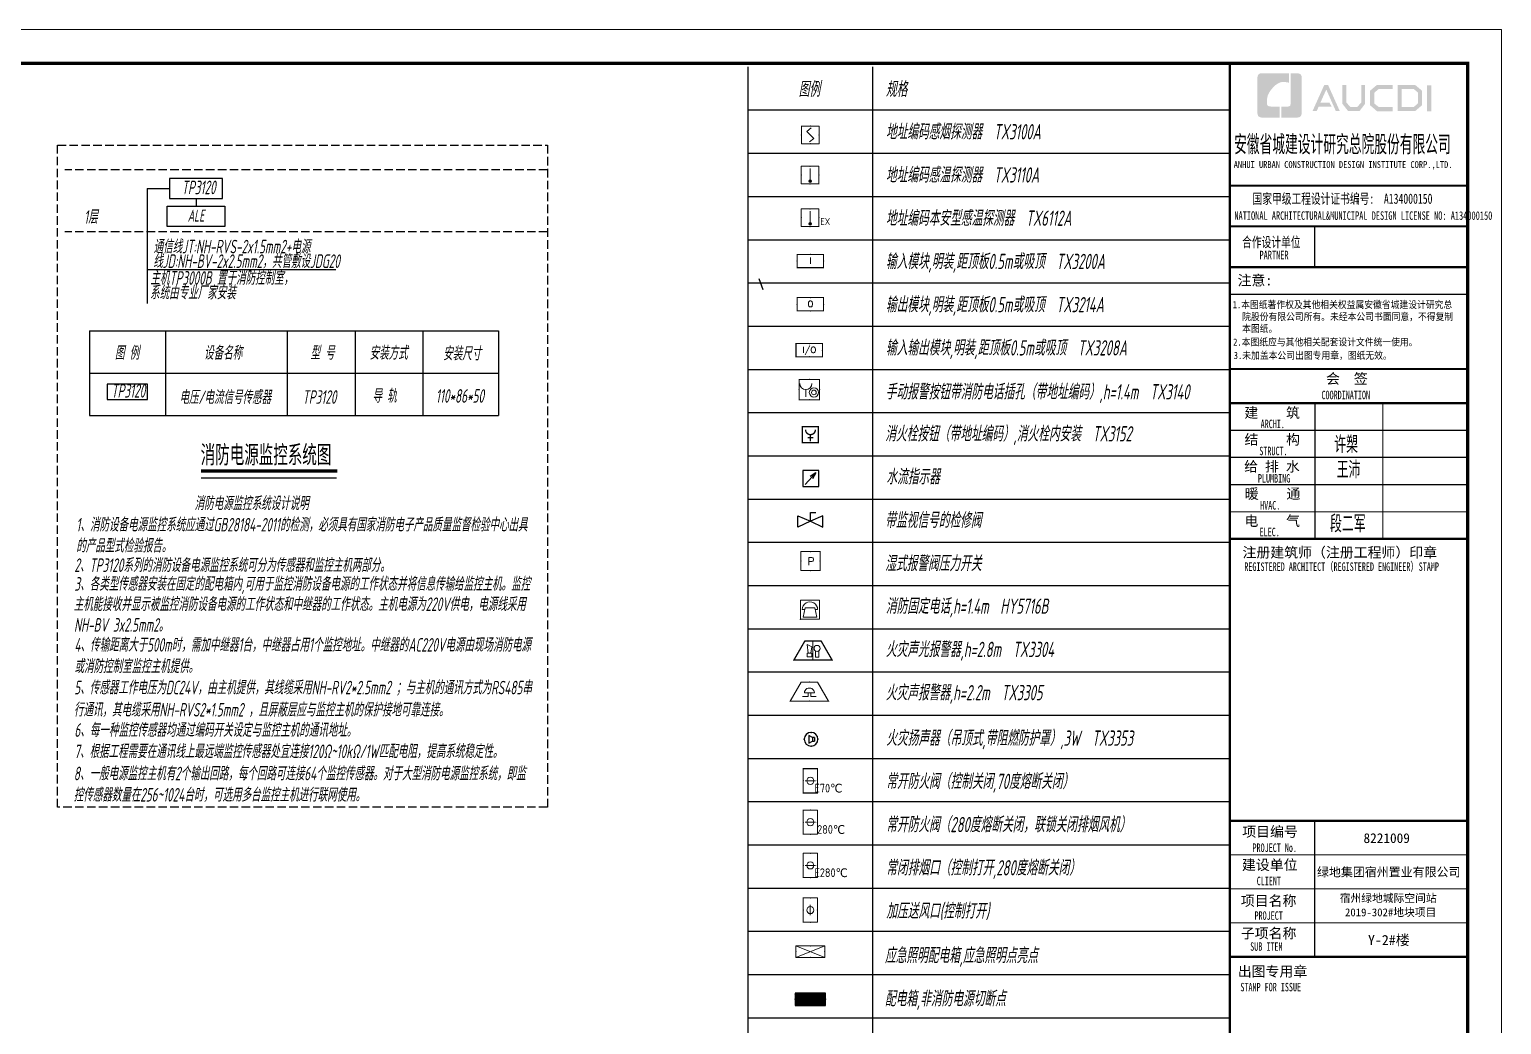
# Model space of a CAD drawing. Extents: x 3774419 to 4775970, y -926964 to 2266.
# Drawn here: x 4097493 to 4140817, y -659261 to -629964 of the extents above; entities that cross this region are included whole.
import ezdxf
from ezdxf.enums import TextEntityAlignment as Align

# ---------------------------------------------------------------- set-up
doc = ezdxf.new("R2010")
doc.units = 0
doc.header["$LTSCALE"] = 1000
doc.header["$MEASUREMENT"] = 0
doc.linetypes.add('DASH', pattern=[0.35, 0.25, -0.1])
doc.layers.get('0').update_dxf_attribs({"linetype": 'CONTINUOUS'})
for name, color, linetype in [('!!WIRE-照明', 1, 'CONTINUOUS'), ('!!电气', 1, 'CONTINUOUS'), ('1-弱电', 3, 'CONTINUOUS'), ('1-电力设备', 100, 'CONTINUOUS'), ('ANNO-NOTE', 7, 'CONTINUOUS'), ('DIM-照明', 7, 'CONTINUOUS'), ('EQUIP-广播', 3, 'CONTINUOUS'), ('EQUIP-箱柜', 3, 'CONTINUOUS'), ('PUB_TITLE', 4, 'CONTINUOUS'), ('WIRE-SECU-1', 30, 'CONTINUOUS'), ('图签文字', 4, 'CONTINUOUS')]:
    doc.layers.add(name, color=color, linetype=linetype)
for name, color, linetype, lineweight in [('EQUIP-消防', 3, 'CONTINUOUS', 20), ('图框', 147, 'CONTINUOUS', 20), ('图签', 147, 'CONTINUOUS', 18)]:
    doc.layers.add(name, color=color, linetype=linetype, lineweight=lineweight)
doc.styles.add('_TCH_LABEL', font='COMPLEX', dxfattribs={"bigfont": 'GBCBIG'})
doc.styles.add('_TEL_DIM', font='SIMPLEX', dxfattribs={"width": 0.8, "height": 3.5, "bigfont": 'HZTXT'})
doc.styles.add('HT', font='simhei.ttf')
doc.styles.add('HZTXT', font='gbeitc.shx', dxfattribs={"width": 0.8, "height": 400, "bigfont": 'hztxt.shx'})
doc.styles.add('SM1', font='realsz.shx', dxfattribs={"width": 0.75, "bigfont": 'realhz.shx'})
doc.styles.get("Standard").update_dxf_attribs({"font": 'gbenor.shx', "bigfont": 'gbcbig.shx'})
doc.styles.add('住宅图例$0$STANDARD', font='zjdz-s.shx', dxfattribs={"width": 0.8, "bigfont": 'zjdz.shx'})
doc.styles.add('宋体', font='', dxfattribs={"height": 4})
doc.styles.add('建筑图签-1', font='simhei.ttf', dxfattribs={"width": 0.7})
doc.styles.add('建筑图签-2', font='TXT.shx', dxfattribs={"width": 0.5, "bigfont": 'HZTXT.shx'})
doc.styles.get('宋体').set_extended_font_data('SimSun')

# ---------------------------------------------------------------- blocks, each defined once
blk = doc.blocks.new('1水流指示器')
at = {"layer": '1-弱电', "ltscale": 7}
for p, q in [((-171, -185), (171, 185)), ((171, 185), (-12, 66)), ((171, 185), (66, -6))]:
    blk.add_line(p, q, dxfattribs=at)
at = {"layer": '1-弱电'}
blk.add_lwpolyline([(-242, -240), (258, -240), (258, 260), (-242, 260)], close=True, dxfattribs=at)
blk = doc.blocks.new('1信号阀')
at = {"layer": '1-弱电'}
for p, q in [((0, 0), (0, 271)), ((0, 271), (172, 271))]:
    blk.add_line(p, q, dxfattribs=at)
for points in [[(0, 0), (-390, -193), (-390, 171)], [(0, 0), (390, -193), (390, 171)]]:
    blk.add_lwpolyline(points, close=True, dxfattribs=at)
blk = doc.blocks.new('1消火栓')
at = {"const_width": 41.7}
blk.add_lwpolyline([(-250, 250), (250, 250), (250, -250), (-250, -250)], close=True, dxfattribs=at)
blk.add_lwpolyline([(154, 154, -1.000006), (-154, 154, 114.331023)], format="xyb", dxfattribs=at)
for points in [[(0, 0), (0, -207)], [(0, 0), (0, -207)], [(-93, -96), (85, -96)]]:
    blk.add_lwpolyline(points, dxfattribs=at)
blk = doc.blocks.new('住宅图例$0$_LINKPT1')
blk.add_line((0, 0), (0, 0))
blk = doc.blocks.new('住宅图例$0$消防固定对讲电话')
for p, q in [((600, 600), (0, 600)), ((0, 600), (0, 0)), ((600, 0), (600, 600)), ((0, 0), (600, 0)), ((60, 300), (138, 300)), ((150, 360), (90, 60)), ((90, 60), (510, 60)), ((450, 360), (150, 360)), ((510, 60), (450, 360)), ((540, 300), (462, 300))]:
    blk.add_line(p, q)
blk.add_ellipse((300, 300), major_axis=(0, 240), ratio=1, start_param=4.712377, end_param=7.85397)
blk.add_point((0, 0))
at = {"xscale": 1.333710731800238, "yscale": 1.333710731800238, "zscale": 1.333710731800238}
for p in [(300, 600), (0, 300), (600, 300), (300, 0)]:
    blk.add_blockref('住宅图例$0$_LINKPT1', p, dxfattribs=at)
at = {"style": '住宅图例$0$STANDARD', "width": 1, "flags": 9}
blk.add_attdef('A', (300, 0), '', height=0.0133, dxfattribs=at)
blk = doc.blocks.new('$equip$00001424')
for p, q in [((-0.75, 0), (0.75, 0.6)), ((-0.75, 0.6), (0.75, 0)), ((0.75, 0.6), (-0.75, 0.6)), ((-0.75, 0.6), (-0.75, 0)), ((-0.75, 0), (0.75, 0)), ((0.75, 0), (0.75, 0.6))]:
    blk.add_line(p, q)
for p in [(-0.75, 0.3), (0, 0.6), (0, 0), (0.75, 0.3)]:
    blk.add_point(p)
at = {"style": '_TCH_LABEL', "flags": 9}
blk.add_attdef('A', (0, 0), '', height=0.00002, dxfattribs=at)
blk = doc.blocks.new('$equip$00002597')
for p, q in [((-0.3, 0.699), (-0.703, 0)), ((0.3, 0.699), (-0.3, 0.699)), ((0.3, 0.699), (-0.3, 0.699)), ((-0.216, 0.569), (-0.04, 0.489)), ((-0.176, 0.249), (-0.216, 0.569)), ((0, 0.699), (0, -0.001)), ((0.703, 0), (0.3, 0.699)), ((-0.703, 0), (0.703, 0)), ((-0.04, 0.249), (-0.216, 0.249)), ((-0.216, 0.249), (-0.216, 0.113)), ((-0.216, 0.113), (-0.04, 0.113)), ((-0.04, 0.489), (-0.08, 0.249)), ((-0.04, 0.113), (-0.04, 0.249)), ((0.09, 0.11), (0.09, 0.338)), ((0.21, 0.11), (0.09, 0.11)), ((0.21, 0.338), (0.21, 0.11)), ((-0.5, -0.001), (0.5, -0.001))]:
    blk.add_line(p, q)
at = {"const_width": 0.05}
blk.add_lwpolyline([(-0.3, 0.699), (0.3, 0.699), (0.703, 0), (-0.703, 0), (-0.3, 0.699), (0.3, 0.699)], dxfattribs=at)
blk.add_circle((0.15, 0.43), 0.111)
for p in [(0, 0.699), (-0.501, 0.349), (0, 0), (0.502, 0.349)]:
    blk.add_point(p)
at = {"color": 7, "style": '_TEL_DIM', "flags": 1}
blk.add_attdef('A', text='', height=0.00002, dxfattribs=at).set_placement((0, 0), align=Align.MIDDLE_CENTER)
blk = doc.blocks.new('$equip$00002463')
for p, q in [((-0.65, 0.65), (-0.65, 0)), ((0.65, 0.65), (-0.65, 0.65)), ((-0.65, 0), (0.65, 0)), ((0.65, 0), (0.65, 0.65))]:
    blk.add_line(p, q)
at = {"const_width": 0.05}
blk.add_lwpolyline([(-0.65, 0.65), (-0.65, 0), (0.65, 0), (0.65, 0.65), (-0.65, 0.65), (-0.65, 0)], dxfattribs=at)
for p in [(-0.65, 0.325), (0, 0.65), (0, 0), (0.65, 0.325)]:
    blk.add_point(p)
at = {"color": 7, "style": '_TEL_DIM'}
blk.add_attdef('$TEXT$', text='', height=0.3, dxfattribs=at).set_placement((0.006, 0.343), align=Align.MIDDLE_CENTER)
at = {"color": 7, "style": '_TEL_DIM', "flags": 1}
blk.add_attdef('A', text='', height=0.00002, dxfattribs=at).set_placement((0, 0), align=Align.MIDDLE_CENTER)
blk = doc.blocks.new('$equip$00002389')
for p, q in [((-0.65, 0.65), (-0.65, 0)), ((0.65, 0.65), (-0.65, 0.65)), ((-0.65, 0), (0.65, 0)), ((0.65, 0), (0.65, 0.65))]:
    blk.add_line(p, q)
at = {"const_width": 0.05}
blk.add_lwpolyline([(-0.65, 0.65), (0.65, 0.65), (0.65, 0), (-0.65, 0), (-0.65, 0.65), (0.65, 0.65)], dxfattribs=at)
for p in [(-0.65, 0.325), (0, 0.65), (0, 0), (0.65, 0.325)]:
    blk.add_point(p)
at = {"color": 7, "style": '_TEL_DIM'}
blk.add_attdef('$TEXT$', text='', height=0.3, dxfattribs=at).set_placement((0.006, 0.343), align=Align.MIDDLE_CENTER)
at = {"color": 7, "style": '_TEL_DIM', "flags": 1}
blk.add_attdef('A', text='', height=0.00002, dxfattribs=at).set_placement((0, 0), align=Align.MIDDLE_CENTER)
blk = doc.blocks.new('$equip$00002457')
for p, q in [((-0.501, 0.498), (-0.501, -0.502)), ((0.499, 0.498), (-0.501, 0.498)), ((0.499, -0.502), (0.499, 0.498)), ((-0.501, -0.502), (0.499, -0.502))]:
    blk.add_line(p, q)
at = {"const_width": 0.05}
blk.add_lwpolyline([(-0.501, 0.498), (0.499, 0.498), (0.499, -0.502), (-0.501, -0.502), (-0.501, 0.498), (0.499, 0.498)], dxfattribs=at)
for p in [(-0.001, 0.498), (-0.501, -0.002), (-0.001, -0.502), (0.499, -0.002)]:
    blk.add_point(p)
at = {"color": 7, "style": '_TEL_DIM'}
blk.add_attdef('$TEXT$', text='', height=0.4, dxfattribs=at).set_placement((0.024, -0.01), align=Align.MIDDLE_CENTER)
at = {"color": 7, "style": '_TEL_DIM', "flags": 1}
blk.add_attdef('A', text='', height=0.00002, dxfattribs=at).set_placement((0, 0), align=Align.MIDDLE_CENTER)
blk = doc.blocks.new('$equip$00002649')
for p, q in [((-0.5, 0.5), (-0.5, -0.5)), ((0.5, 0.5), (-0.5, 0.5)), ((-0.2, 0.2), (0.05, 0.4)), ((0, 0), (-0.2, 0.2)), ((0, 0), (0.2, -0.2)), ((0.5, -0.5), (0.5, 0.5)), ((-0.5, -0.5), (0.5, -0.5)), ((0.2, -0.2), (-0.05, -0.4))]:
    blk.add_line(p, q)
at = {"const_width": 0.04}
blk.add_lwpolyline([(-0.5, 0.5), (0.5, 0.5), (0.5, -0.5), (-0.5, -0.5), (-0.5, 0.5), (0.5, 0.5)], dxfattribs=at)
for p in [(-0.5, 0), (0, 0.5), (0.5, 0), (0, -0.5)]:
    blk.add_point(p)
at = {"color": 7, "flags": 1}
for tag, height, p in [('A', 0.00002, (0, 0)), ('B', 0.4, (0.762, -0.208))]:
    blk.add_attdef(tag, text='', height=height, dxfattribs=at).set_placement(p, align=Align.MIDDLE_CENTER)
blk = doc.blocks.new('$equip$00002648')
for p, q in [((-0.5, 0.5), (-0.5, -0.5)), ((0.5, 0.5), (-0.5, 0.5)), ((0, 0.375), (0, -0.412)), ((0.5, -0.5), (0.5, 0.5)), ((-0.5, -0.5), (0.5, -0.5))]:
    blk.add_line(p, q)
at = {"const_width": 0.04}
blk.add_lwpolyline([(-0.5, 0.5), (0.5, 0.5), (0.5, -0.5), (-0.5, -0.5), (-0.5, 0.5), (0.5, 0.5)], dxfattribs=at)
blk.add_circle((0, -0.338), 0.075)
for p in [(-0.5, 0), (0, 0.5), (0.5, 0), (0, -0.5)]:
    blk.add_point(p)
for points in [[(-0.065, -0.3), (0.065, -0.3), (-0.075, -0.338), (0.075, -0.338)], [(-0.065, -0.375), (0.065, -0.375), (-0.075, -0.338), (0.075, -0.338)], [(-0.038, -0.273), (0.037, -0.273), (-0.065, -0.3), (0.065, -0.3)], [(-0.038, -0.402), (0.037, -0.402), (-0.065, -0.375), (0.065, -0.375)], [(0, -0.263), (0, -0.263), (-0.038, -0.273), (0.037, -0.273)], [(0, -0.412), (0, -0.412), (-0.038, -0.402), (0.037, -0.402)]]:
    blk.add_solid(points)
at = {"color": 7, "flags": 1}
for tag, height, p in [('A', 0.00002, (0, 0)), ('B', 0.4, (0.762, -0.208))]:
    blk.add_attdef(tag, text='', height=height, dxfattribs=at).set_placement(p, align=Align.MIDDLE_CENTER)
blk = doc.blocks.new('$equip$00002412')
at = {"lineweight": 20}
for p, q in [((0.322, 0.558), (-0.328, 0.558)), ((-0.328, -0.558), (0.322, -0.558))]:
    blk.add_line(p, q, dxfattribs=at)
for p, q in [((-0.328, -0.558), (-0.328, 0.558)), ((0, 0), (0, 0.242)), ((0, -0.242), (0, 0)), ((0.322, 0.558), (0.322, -0.558))]:
    blk.add_line(p, q)
for points, const_width in [([(-0.328, 0.558), (0.322, 0.558), (0.322, -0.558), (-0.328, -0.558), (-0.328, 0.558), (0.322, 0.558)], 0.04), ([(-0.328, -0.558), (-0.328, 0.558)], 0.0004)]:
    blk.add_lwpolyline(points, dxfattribs=dict(const_width=const_width))
blk.add_circle((-0.003, 0), 0.164)
for p in [(-0.328, 0), (-0.003, 0.558), (0.322, 0), (-0.003, -0.558)]:
    blk.add_point(p)
at = {"color": 7, "style": '_TEL_DIM', "flags": 1}
blk.add_attdef('A', text='', height=0.00002, dxfattribs=at).set_placement((0, 0), align=Align.MIDDLE_CENTER)
blk = doc.blocks.new('$equip$00002403')
for p, q in [((-0.328, -0.558), (-0.328, 0.558)), ((-0.242, 0), (0, 0)), ((0, 0), (0.242, 0)), ((0.322, 0.558), (0.322, -0.558))]:
    blk.add_line(p, q)
at = {"lineweight": 20}
for p, q in [((0.322, 0.558), (-0.328, 0.558)), ((-0.328, -0.558), (0.322, -0.558))]:
    blk.add_line(p, q, dxfattribs=at)
for points, const_width in [([(-0.328, 0.558), (0.322, 0.558), (0.322, -0.558), (-0.328, -0.558), (-0.328, 0.558), (0.322, 0.558)], 0.04), ([(-0.328, -0.558), (-0.328, 0.558)], 0.0004)]:
    blk.add_lwpolyline(points, dxfattribs=dict(const_width=const_width))
blk.add_circle((-0.003, 0), 0.164)
for p in [(-0.328, 0), (-0.003, 0.558), (0.322, 0), (-0.003, -0.558)]:
    blk.add_point(p)
at = {"color": 7, "style": '_TEL_DIM', "flags": 1}
blk.add_attdef('A', text='', height=0.00002, dxfattribs=at).set_placement((0, 0), align=Align.MIDDLE_CENTER)
at = {"color": 7}
blk.add_attdef('$TEXT$', text='', height=0.4, dxfattribs=at).set_placement((0.957, -0.336), align=Align.MIDDLE_CENTER)
blk = doc.blocks.new('$equip$00002402')
at = {"lineweight": 20}
for p, q in [((0.322, 0.558), (-0.328, 0.558)), ((-0.328, -0.558), (0.322, -0.558))]:
    blk.add_line(p, q, dxfattribs=at)
for p, q in [((-0.328, -0.558), (-0.328, 0.558)), ((-0.242, 0), (0, 0)), ((0, 0), (0.242, 0)), ((0.322, 0.558), (0.322, -0.558))]:
    blk.add_line(p, q)
at = {"const_width": 0.05}
for points in [[(-0.328, -0.558), (-0.328, 0.558)], [(-0.328, 0.558), (0.322, 0.558), (0.322, -0.558), (-0.328, -0.558), (-0.328, 0.558), (0.322, 0.558)]]:
    blk.add_lwpolyline(points, dxfattribs=at)
blk.add_circle((-0.003, 0), 0.164)
for p in [(-0.328, 0), (-0.003, 0.558), (0.322, 0), (-0.003, -0.558)]:
    blk.add_point(p)
at = {"color": 7, "style": '_TEL_DIM', "flags": 1}
blk.add_attdef('A', text='', height=0.00002, dxfattribs=at).set_placement((0, 0), align=Align.MIDDLE_CENTER)
at = {"color": 7}
blk.add_attdef('$TEXT$', text='', height=0.4, dxfattribs=at).set_placement((0.832, -0.336), align=Align.MIDDLE_CENTER)
blk = doc.blocks.new('$equip$00002396')
for p, q in [((0.5, 0.519), (-0.5, 0.519)), ((-0.5, 0.519), (-0.5, -0.481)), ((0, 0.394), (0, -0.394)), ((0.5, -0.481), (0.5, 0.519)), ((-0.5, -0.481), (0.5, -0.481))]:
    blk.add_line(p, q)
at = {"const_width": 0.04}
blk.add_lwpolyline([(-0.5, 0.519), (0.5, 0.519), (0.5, -0.481), (-0.5, -0.481), (-0.5, 0.519), (0.5, 0.519)], dxfattribs=at)
blk.add_circle((0, -0.319), 0.075)
for p in [(-0.5, 0.019), (0, 0.519), (0.5, 0.019), (0, -0.481)]:
    blk.add_point(p)
for points in [[(-0.065, -0.281), (0.065, -0.281), (-0.075, -0.319), (0.075, -0.319)], [(-0.065, -0.356), (0.065, -0.356), (-0.075, -0.319), (0.075, -0.319)], [(-0.037, -0.254), (0.037, -0.254), (-0.065, -0.281), (0.065, -0.281)], [(-0.037, -0.384), (0.037, -0.384), (-0.065, -0.356), (0.065, -0.356)], [(0, -0.244), (0, -0.244), (-0.037, -0.254), (0.037, -0.254)], [(0, -0.394), (0, -0.394), (-0.037, -0.384), (0.037, -0.384)]]:
    blk.add_solid(points)
at = {"color": 7, "style": '_TEL_DIM', "flags": 1}
blk.add_attdef('A', text='', height=0.00002, dxfattribs=at).set_placement((0, 0), align=Align.MIDDLE_CENTER)
at = {"color": 7}
blk.add_attdef('$TEXT$', text='', height=0.4, dxfattribs=at).set_placement((0.857, -0.189), align=Align.MIDDLE_CENTER)
blk = doc.blocks.new('$equip$00002659')
for p, q in [((-0.3, 0.699), (-0.703, 0)), ((0.3, 0.699), (-0.3, 0.699)), ((0.703, 0), (0.3, 0.699)), ((-0.703, 0), (0.703, 0)), ((-0.052, 0.17), (-0.251, 0.17)), ((-0.181, 0.299), (0.182, 0.299)), ((-0.052, 0.299), (-0.052, 0.17)), ((0.052, 0.299), (0.052, 0.17)), ((0.052, 0.17), (0.252, 0.17))]:
    blk.add_line(p, q)
at = {"const_width": 0.04}
blk.add_lwpolyline([(-0.3, 0.699), (0.3, 0.699), (0.703, 0), (-0.703, 0), (-0.3, 0.699), (0.3, 0.699)], dxfattribs=at)
blk.add_arc((0, 0.3), 0.181, 359.6973, 180.3027)
for p in [(0, 0.699), (-0.501, 0.349), (0, 0), (0.502, 0.349)]:
    blk.add_point(p)
at = {"color": 7, "flags": 1}
for tag, height, p in [('A', 0.00002, (0, 0)), ('B', 0.4, (0.965, 0.292))]:
    blk.add_attdef(tag, text='', height=height, dxfattribs=at).set_placement(p, align=Align.MIDDLE_CENTER)
blk = doc.blocks.new('*X8')
at = {"color": 0}
for p, q in [((-250, 33), (-83, 200)), ((-250, 68), (-118, 200)), ((-250, 104), (-154, 200)), ((-250, 139), (-189, 200)), ((-250, 174), (-224, 200)), ((-247, 0), (-47, 200)), ((-212, 0), (-12, 200)), ((-177, 0), (23, 200)), ((-141, 0), (59, 200)), ((-106, 0), (94, 200)), ((-71, 0), (129, 200)), ((-35, 0), (165, 200)), ((0, 0), (200, 200)), ((35, 0), (235, 200)), ((71, 0), (250, 179)), ((106, 0), (250, 144)), ((141, 0), (250, 109)), ((177, 0), (250, 73)), ((212, 0), (250, 38)), ((247, 0), (250, 3))]:
    blk.add_line(p, q, dxfattribs=at)
blk = doc.blocks.new('$equip$00001421')
for p, q in [((0.75, 0.6), (-0.75, 0.6)), ((-0.75, 0.6), (-0.75, 0)), ((-0.75, 0), (0.75, 0)), ((0.75, 0), (0.75, 0.6))]:
    blk.add_line(p, q)
at = {"const_width": 0.6}
blk.add_lwpolyline([(-0.75, 0.3), (0.75, 0.3)], dxfattribs=at)
for p in [(-0.75, 0.3), (0, 0.6), (0, 0), (0.75, 0.3)]:
    blk.add_point(p)
at = {"xscale": 0.00300000000061118, "yscale": 0.00300000000061118, "zscale": 0.00300000000061118}
blk.add_blockref('*X8', (0, 0), dxfattribs=at)
at = {"style": '_TCH_LABEL', "flags": 9}
blk.add_attdef('A', (0, 0), '', height=0.00002, dxfattribs=at)
blk = doc.blocks.new('$equip$00002655')
for p, q in [((-0.5, 1), (-0.5, 0)), ((0.5, 1), (-0.5, 1)), ((0.5, 0), (0.5, 1)), ((-0.5, 0), (0.5, 0)), ((-0.169, 0.5), (-0.169, 0.15))]:
    blk.add_line(p, q)
at = {"const_width": 0.04}
blk.add_lwpolyline([(-0.5, 1), (0.5, 1), (0.5, 0), (-0.5, 0), (-0.5, 1), (0.5, 1)], dxfattribs=at)
for radius in [0.226, 0.113]:
    blk.add_circle((0.227, 0.36), radius)
blk.add_arc((-0.169, 0.8), 0.3, 180, 0)
for p in [(0, 1), (-0.5, 0.5), (0, 0), (0.5, 0.5)]:
    blk.add_point(p)
at = {"color": 7, "flags": 1}
for tag, height, p in [('A', 0.00002, (0, 0)), ('B', 0.4, (0.762, 0.292))]:
    blk.add_attdef(tag, text='', height=height, dxfattribs=at).set_placement(p, align=Align.MIDDLE_CENTER)
blk = doc.blocks.new('$equip$00002341')
for p, q in [((-0.24, 0.14), (-0.24, -0.14)), ((-0.24, 0.14), (-0.1, 0.14)), ((-0.1, 0.14), (0.17, 0.28)), ((-0.1, 0.14), (-0.1, -0.14)), ((0.17, 0.28), (0.17, -0.3)), ((-0.1, -0.14), (-0.24, -0.14)), ((0.17, -0.3), (-0.1, -0.14))]:
    blk.add_line(p, q)
at = {"const_width": 0.04}
blk.add_lwpolyline([(-0.5, 0, -1), (0.5, 0, -1), (-0.5, 0, -1.463176)], format="xyb", dxfattribs=at)
blk.add_circle((0, 0), 0.5)
for p in [(-0.5, 0), (0, 0.5), (0.5, 0), (0, -0.5)]:
    blk.add_point(p)
at = {"color": 7, "style": '_TEL_DIM', "flags": 1}
blk.add_attdef('A', text='', height=0.00002, dxfattribs=at).set_placement((0, 0), align=Align.MIDDLE_CENTER)
blk = doc.blocks.new('院标1')
h = blk.add_hatch(color=150)
h.dxf.hatch_style = 1
h.set_gradient(color1=(33, 113, 253), color2=(33, 113, 253), tint=1, name='INVCURVED')
edge = h.paths.add_edge_path()
edge.add_spline(control_points=[(116373, 648379), (116379, 648379), (116382, 648379), (116391, 648379), (116391, 648379), (116391, 648379), (116616, 648379), (116616, 648379), (116616, 648379), (116616, 648379), (116616, 648054), (116616, 648054), (116616, 648054), (116616, 648054), (116108, 648054), (116108, 648054), (116108, 648054), (116028, 648054), (115963, 648111), (115963, 648199), (115963, 648199), (115963, 648199), (115963, 649215), (115963, 649215), (115963, 649215), (115963, 649295), (116018, 649360), (116108, 649360), (116108, 649360), (116108, 649360), (116897, 649360), (116897, 649360), (116897, 649360), (116897, 649360), (116897, 649080), (116897, 649080), (116897, 649080), (116897, 649080), (116566, 649140), (116356, 648859), (116356, 648859), (116245, 648719), (116240, 648545), (116247, 648466), (116247, 648466), (116254, 648386), (116247, 648466), (116247, 648466), (116247, 648466), (116247, 648466), (116258, 648374), (116373, 648379)], knot_values=[0, 0, 0, 0, 0.071429, 0.071429, 0.071429, 0.107143, 0.142857, 0.142857, 0.142857, 0.178571, 0.214286, 0.214286, 0.214286, 0.25, 0.285714, 0.285714, 0.285714, 0.321429, 0.357143, 0.357143, 0.357143, 0.392857, 0.428571, 0.428571, 0.428571, 0.464286, 0.5, 0.5, 0.5, 0.535714, 0.571429, 0.571429, 0.571429, 0.607143, 0.642857, 0.642857, 0.642857, 0.678571, 0.714286, 0.714286, 0.714286, 0.75, 0.785714, 0.785714, 0.785714, 0.821429, 0.857143, 0.857143, 0.857143, 0.928571, 1, 1, 1, 1], degree=3, periodic=0)
h = blk.add_hatch(color=150)
h.dxf.hatch_style = 1
h.set_gradient(color1=(33, 113, 253), color2=(33, 113, 253), tint=1, name='INVCURVED')
edge = h.paths.add_edge_path()
edge.add_spline(control_points=[(117268, 649215), (117268, 649215), (117268, 648199), (117268, 648199), (117268, 648199), (117268, 648114), (117212, 648054), (117123, 648054), (117123, 648054), (117123, 648054), (116663, 648054), (116663, 648054), (116663, 648054), (116663, 648054), (116663, 648379), (116663, 648379), (116663, 648379), (116663, 648379), (116865, 648379), (116865, 648379), (116865, 648379), (116907, 648379), (116941, 648413), (116941, 648455), (116941, 648455), (116941, 648455), (116941, 649360), (116941, 649360), (116941, 649360), (116941, 649360), (117123, 649360), (117123, 649360), (117123, 649360), (117204, 649360), (117268, 649306), (117268, 649215)], knot_values=[0, 0, 0, 0, 0.1, 0.1, 0.1, 0.15, 0.2, 0.2, 0.2, 0.25, 0.3, 0.3, 0.3, 0.35, 0.4, 0.4, 0.4, 0.45, 0.5, 0.5, 0.5, 0.55, 0.6, 0.6, 0.6, 0.65, 0.7, 0.7, 0.7, 0.75, 0.8, 0.8, 0.8, 0.9, 1, 1, 1, 1], degree=3, periodic=0)
blk = doc.blocks.new('A$C1435328E')
at = {"layer": 'PUB_TITLE'}
h = blk.add_hatch(color=4, dxfattribs=at)
h.paths.add_polyline_path([(-1192, 56058), (-1066, 56058), (-1066, 55288), (-1192, 55288)])
h.paths.add_polyline_path([(-1944, 55942), (-1944, 55416), (-1584, 55416), (-1460, 55523), (-1460, 55841), (-1580, 55942)], flags=16)
h.paths.add_polyline_path([(-2062, 56060), (-2062, 55298), (-1540, 55298), (-1341, 55468), (-1341, 55896), (-1537, 56060)])
h.paths.add_polyline_path([(-2205, 56064), (-2205, 55948), (-2612, 55948), (-2745, 55837), (-2745, 55518), (-2612, 55415), (-2203, 55415), (-2203, 55293), (-2667, 55293), (-2869, 55468), (-2869, 55896), (-2671, 56064)])
h.paths.add_polyline_path([(-3688, 56062), (-3568, 56062), (-3568, 55551), (-3454, 55420), (-3243, 55420), (-3129, 55551), (-3129, 56062), (-3015, 56062), (-3015, 55514), (-3179, 55297), (-3517, 55297), (-3688, 55516)])
h.paths.add_polyline_path([(-4220, 56060), (-4103, 56060), (-3761, 55296), (-3877, 55296), (-4158, 55930), (-4333, 55542), (-4062, 55542), (-4001, 55427), (-4382, 55427), (-4441, 55294), (-4564, 55294)])
for points, const_width in [([(-7000, 50700), (0, 50700)], 70), ([(-7000, 49899), (0, 49899)], 35)]:
    blk.add_lwpolyline(points, dxfattribs=dict(const_width=const_width))
at = {"layer": '图框'}
for p, q in [((-7000, 53100), (0, 53100)), ((-7000, 53100), (0, 53100)), ((-7000, 51900), (0, 51900))]:
    blk.add_line(p, q, dxfattribs=at)
for points, const_width in [([(-7000, -700), (-7000, 56700)], 70), ([(-7000, 53100), (0, 53100)], 60), ([(-7000, 51900), (0, 51900)], 60), ([(-7000, 51900), (0, 51900)], 60), ([(-4500, 51900), (-4500, 50700)], 35), ([(-7000, 50700), (0, 50700)], 60), ([(-6992, 47700), (8, 47700)], 60), ([(-6992, 46700), (8, 46700)], 70), ([(-6992, 46700), (8, 46700)], 70), ([(-4492, 46700), (-4492, 42700)], 35), ([(-2492, 46700), (-2492, 42700)], 35), ([(-6992, 45900), (8, 45900)], 35), ([(-6992, 45100), (8, 45100)], 35), ([(-6992, 44300), (8, 44300)], 35), ([(-6992, 43500), (8, 43500)], 35), ([(-6992, 42700), (8, 42700)], 70), ([(-7000, 34400), (0, 34400)], 70), ([(-7000, 34400), (0, 34400)], 70), ([(-4500, 30400), (-4500, 34400)], 35), ([(-7000, 33400), (0, 33400)], 35), ([(-7000, 32400), (0, 32400)], 35), ([(-7000, 31400), (0, 31400)], 35), ([(0, 30400), (-7000, 30400)], 70)]:
    blk.add_lwpolyline(points, dxfattribs=dict(at, const_width=const_width))
blk.add_blockref('院标1', (-122149, -592949))
at = {"layer": 'PUB_TITLE', "style": 'HT', "width": 0.88}
for s, p in [('1.本图纸著作权及其他相关权益属安徽省城建设计研究总', (-6914, 49493)), ('本图纸。', (-6635, 48789)), ('院股份有限公司所有。未经本公司书面同意，不得复制', (-6635, 49139)), (' 2.本图纸应与其他相关配套设计文件统一使用。 ', (-7025, 48392)), ('3.未加盖本公司出图专用章，图纸无效。', (-6882, 47998))]:
    blk.add_text(s, height=210, dxfattribs=at).set_placement(p)
at = {"layer": '图签', "color": 154, "style": '宋体'}
for s, height, p in [('8221009', 286.7, (-3063, 33748)), ('绿地集团宿州置业有限公司', 258.01, (-4432, 32762)), ('宿州绿地城际空间站', 232.2, (-3762, 32009)), ('2019-302#地块项目', 232.21, (-3608, 31591))]:
    blk.add_text(s, height=height, dxfattribs=at).set_placement(p)
at = {"layer": '图签文字', "color": 7, "style": '建筑图签-1'}
for s, height, width, p in [('安徽省城建设计研究总院股份有限公司', 500, 0.55, (-6872, 54077)), ('国家甲级工程设计证书编号:  A134000150', 300, 0.7, (-6328, 52567)), ('合作设计单位', 300, 0.7, (-6635, 51290))]:
    blk.add_text(s, height=height, dxfattribs=dict(at, width=width)).set_placement(p)
at = {"layer": '图签文字', "linetype": 'Continuous', "style": '建筑图签-1', "width": 0.91}
blk.add_text('ANHUI URBAN CONSTRUCTION DESIGN INSTITUTE CORP.,LTD.', height=200, dxfattribs=at).set_placement((-6882, 53622))
at = {"layer": '图签文字', "style": '建筑图签-1'}
for s, width, p in [('NATIONAL ARCHITECTURAL&MUNICIPAL DESIGN LICENSE NO: A134000150', 0.6, (-6863, 52095)), ('PARTNER', 0.6, (-6125, 50934)), ('COORDINATION', 0.7, (-4300, 46813)), ('ARCHI.', 0.7, (-6091, 45962)), ('STRUCT.', 0.7, (-6130, 45165)), ('PLUMBING', 0.7, (-6171, 44358)), ('HVAC.', 0.7, (-6106, 43565)), ('ELEC.', 0.7, (-6122, 42780)), ('REGISTERED ARCHITECT（REGISTERED ENGINEER）STAMP', 0.7, (-6571, 41759)), ('PROJECT No.', 0.7, (-6330, 33485, -1799)), ('CLIENT', 0.7, (-6206, 32506)), ('PROJECT', 0.7, (-6271, 31487)), ('SUB ITEM', 0.7, (-6398, 30576)), ('STAMP FOR ISSUE', 0.7, (-6687, 29381))]:
    blk.add_text(s, height=250, dxfattribs=dict(at, width=width)).set_placement(p)
at = {"layer": '图签文字', "color": 7, "style": '建筑图签-1'}
for s, p in [('注意:', (-6769, 50163)), ('会  签', (-4165, 47268)), ('建    筑', (-6570, 46267)), ('结    构', (-6566, 45479)), ('给 排 水', (-6575, 44685)), ('暖    通', (-6557, 43882)), ('电    气', (-6567, 43082)), ('注册建筑师（注册工程师）印章', (-6625, 42154)), ('项目编号', (-6632, 33932)), ('建设单位', (-6640, 32955)), ('项目名称', (-6673, 31897)), ('子项名称', (-6673, 30940)), ('出图专用章', (-6764, 29818))]:
    blk.add_text(s, height=300, dxfattribs=at).set_placement(p)
at = {"layer": '图签文字', "color": 1, "style": '建筑图签-2', "width": 0.7}
for s, p in [('许槊', (-3925, 45228)), ('王沛', (-3854, 44487)), ('段二军', (-4049, 42896))]:
    blk.add_text(s, height=500, dxfattribs=at).set_placement(p)
at = {"layer": '图签文字', "color": 2, "style": '建筑图签-1'}
blk.add_text('Y-2#楼', height=300, dxfattribs=at).set_placement((-2931, 30741))

msp = doc.modelspace()

# ---------------------------------------------------------------- linework, layer by layer
at = {"layer": '!!WIRE-照明', "color": 7}
for p, q in [((4099262.4, -638836.2), (4111300.9, -638836.2)), ((4099262.4, -638836.2), (4099262.4, -641332.2)), ((4101492.7, -638836.2), (4101492.7, -641332.2)), ((4105081, -638836.2), (4105081, -641332.2)), ((4107076.5, -638836.2), (4107076.5, -641332.2)), ((4109072.1, -638836.2), (4109072.1, -641332.2)), ((4111300.9, -638836.2), (4111300.9, -641332.2)), ((4099262.4, -640084.2), (4111300.9, -640084.2)), ((4099262.4, -641332.2), (4111300.9, -641332.2)), ((4099262.4, -641332.2), (4111300.9, -641332.2))]:
    msp.add_line(p, q, dxfattribs=at)
at = {"layer": '1-电力设备'}
msp.add_line((4102395.1, -634946.1), (4102395.1, -635169.4), dxfattribs=at)
for points in [[(4101614, -634946.1), (4103176.2, -634946.1), (4103176.2, -634354.1), (4101614, -634354.1)], [(4101545.5, -635169.4), (4103244.7, -635169.4), (4103244.7, -635766.7), (4101545.5, -635766.7)]]:
    msp.add_lwpolyline(points, close=True, dxfattribs=at)
at = {"layer": 'ANNO-NOTE', "color": 7}
msp.add_line((4102544.9, -643162.3), (4106532.9, -643162.3), dxfattribs=at)
at = {"layer": 'DIM-照明', "color": 7}
for p, q in [((4118636.8, -631063.1, 0), (4118636.8, -669241.1)), ((4122310.6, -669241.1), (4122310.6, -631063.1, 0)), ((4118636.8, -632335.7, 0), (4132833.8, -632335.7, 0)), ((4118636.8, -633608.3, 0), (4132833.8, -633608.3, 0)), ((4118636.8, -634880.9, 0), (4132833.8, -634880.9, 0)), ((4118636.8, -636153.5, 0), (4132833.8, -636153.5, 0)), ((4118636.8, -637426.1, 0), (4132833.8, -637426.1, 0)), ((4118636.8, -638698.7, 0), (4132833.8, -638698.7, 0)), ((4118636.8, -639971.3, 0), (4132833.8, -639971.3, 0)), ((4118636.8, -641243.9, 0), (4132833.8, -641243.9, 0)), ((4118636.8, -641243.9, 0), (4132833.8, -641243.9, 0)), ((4118636.8, -642516.5, 0), (4132833.8, -642516.5, 0)), ((4118636.8, -643789.1, 0), (4132833.8, -643789.1, 0)), ((4118636.8, -645061.7, 0), (4132833.8, -645061.7, 0)), ((4118636.8, -646334.3, 0), (4132833.8, -646334.3, 0)), ((4118636.8, -647606.9, 0), (4132833.8, -647606.9, 0)), ((4118636.8, -648879.5, 0), (4132833.8, -648879.5, 0)), ((4118636.8, -650152.1, 0), (4132833.8, -650152.1, 0)), ((4118636.8, -651424.7, 0), (4132833.8, -651424.7, 0)), ((4118636.8, -652697.3, 0), (4132833.8, -652697.3, 0)), ((4118636.8, -653969.9, 0), (4132833.8, -653969.9, 0)), ((4118636.8, -655242.5, 0), (4132833.8, -655242.5, 0)), ((4118636.8, -656515.1, 0), (4132833.8, -656515.1, 0)), ((4118636.8, -657787.7, 0), (4132833.8, -657787.7, 0)), ((4118636.8, -659060.3, 0), (4132833.8, -659060.3, 0))]:
    msp.add_line(p, q, dxfattribs=at)
at = {"layer": 'DIM-照明', "color": 253, "linetype": 'DASH'}
for p, q in [((4112738.1, -634092.9), (4098537.1, -634092.9)), ((4112738.1, -635923), (4098537.1, -635923))]:
    msp.add_line(p, q, dxfattribs=at)
at = {"layer": 'DIM-照明', "ltscale": 5}
for q in [(4100954.5, -638037.4), (4101614, -634650.1)]:
    msp.add_line((4100954.5, -634650.1), q, dxfattribs=at)
at = {"layer": 'DIM-照明'}
msp.add_line((4100963.4, -637034.7), (4106512.3, -637034.7), dxfattribs=at)
at = {"layer": 'DIM-照明', "color": 2, "linetype": 'ByBlock'}
msp.add_line((4118961.3, -637292.8, 0), (4119079.2, -637622.3, 0), dxfattribs=at)
at = {"layer": 'DIM-照明', "color": 7}
msp.add_lwpolyline([(4118636.8, -630963.9), (4132817.5, -630963.9), (4132833.8, -669241.1)], dxfattribs=at)
at = {"layer": 'DIM-照明', "color": 253, "linetype": 'DASH'}
msp.add_lwpolyline([(4098321.3, -633368.9), (4112738.1, -633368.9), (4112738.1, -652863.6), (4098321.3, -652863.6)], close=True, dxfattribs=at)
at = {"layer": 'DIM-照明', "color": 7}
msp.add_lwpolyline([(4099779.7, -640855.1), (4100968.7, -640855.1), (4100968.7, -640408.7), (4099779.7, -640408.7)], close=True, dxfattribs=at)
at = {"layer": 'WIRE-SECU-1', "color": 7, "const_width": 98.7}
msp.add_lwpolyline([(4102543.8, -642967.8), (4106554.6, -642967.8)], dxfattribs=at)
at = {"layer": '图框'}
msp.add_lwpolyline([(4056717.5, -629963.9), (4140817.5, -629963.9), (4140817.5, -689363.9), (4056717.5, -689363.9)], close=True, dxfattribs=at)
at = {"layer": '图框', "const_width": 100}
msp.add_lwpolyline([(4139817.5, -688363.9), (4139817.5, -630963.9), (4059217.5, -630963.9), (4059217.5, -688363.9)], close=True, dxfattribs=at)

# ---------------------------------------------------------------- block references
at = {"layer": '!!电气'}
msp.add_blockref('A$C1435328E', (4139817.5, -687663.9), dxfattribs=at)
at = {"layer": 'EQUIP-广播', "xscale": -400, "yscale": 400, "zscale": 400, "rotation": 7.602430684983118e-08}
msp.add_blockref('$equip$00002341', (4120496.8, -650861.2, 0), dxfattribs=at)
at = {"layer": 'EQUIP-消防', "extrusion": (-9.82765e-22, 1.99412e-09, 1), "xscale": 520, "yscale": 520, "zscale": 520}
for name, p in [('$equip$00002649', (4120473.7, -633068.8, 0)), ('$equip$00002648', (4120469.2, -634254, 0))]:
    msp.add_blockref(name, p, dxfattribs=at)
at = {"layer": 'EQUIP-消防', "extrusion": (-9.82765e-22, 1.99412e-09, 1)}
ref = msp.add_blockref('$equip$00002396', (4120469.2, -635520.3, 0), dxfattribs=dict(at, xscale=520, yscale=520, zscale=520, rotation=8.479215696923621e-07))
ref.add_attrib('$TEXT$', 'EX', dxfattribs={"layer": '0', "color": 7, "height": 208}).set_placement((4120914.9, -635618.6, 0), align=Align.MIDDLE_CENTER)
at = {"layer": 'EQUIP-消防', "color": 7, "extrusion": (-9.82765e-22, 1.99412e-09, 1)}
ref = msp.add_blockref('$equip$00002389', (4120473.7, -636977.7, 0), dxfattribs=dict(at, xscale=600, yscale=600, zscale=600))
ref.add_attrib('$TEXT$', 'I', dxfattribs={"layer": '0', "color": 7, "height": 180, "rotation": 0, "style": '_TEL_DIM'}).set_placement((4120477.4, -636771.9, 0), align=Align.MIDDLE_CENTER)
ref = msp.add_blockref('$equip$00002389', (4120473.7, -638250.3, 0), dxfattribs=dict(at, xscale=600, yscale=600, zscale=600))
ref.add_attrib('$TEXT$', 'O', dxfattribs={"layer": '0', "color": 7, "height": 180, "rotation": 0, "style": '_TEL_DIM'}).set_placement((4120477.4, -638044.5, 0), align=Align.MIDDLE_CENTER)
ref = msp.add_blockref('$equip$00002463', (4120442.5, -639602.2, 0), dxfattribs=dict(at, xscale=600, yscale=600, zscale=600))
ref.add_attrib('$TEXT$', 'I/O', dxfattribs={"layer": '0', "color": 7, "height": 180, "rotation": 0, "style": '_TEL_DIM'}).set_placement((4120446.2, -639396.4, 0), align=Align.MIDDLE_CENTER)
at = {"layer": 'EQUIP-消防'}
for name, p, xscale, yscale, zscale in [('$equip$00002655', (4120444.4, -640867.1, 0), 600, 600, 600), ('$equip$00002659', (4120447.4, -649737.2, -1335.4), 800, 800, 800)]:
    msp.add_blockref(name, p, dxfattribs=dict(at, xscale=xscale, yscale=yscale, zscale=zscale))
at = {"layer": 'EQUIP-消防', "color": 7, "extrusion": (-9.82765e-22, 1.99412e-09, 1)}
for name, p, xscale, yscale, zscale in [('1消火栓', (4120478.9, -641892.7, 0), 0.94266676902771, 0.94266676902771, 0.94266676902771), ('1水流指示器', (4120478.9, -643190.5, 0), 0.94266676902771, 0.94266676902771, 0.94266676902771), ('1信号阀', (4120478.9, -644440.2, 0), 0.94266676902771, 0.94266676902771, 0.94266676902771), ('住宅图例$0$消防固定对讲电话', (4120180.4, -647328.4, 0), 0.94266676902771, 0.94266676902771, 0.94266676902771), ('$equip$00001424', (4120473.7, -657284, 0), 565.6000001430511, 565.6000001430511, 565.6000001430511)]:
    msp.add_blockref(name, p, dxfattribs=dict(at, xscale=xscale, yscale=yscale, zscale=zscale))
at = {"layer": 'EQUIP-消防', "extrusion": (-9.82765e-22, 1.99412e-09, 1)}
ref = msp.add_blockref('$equip$00002457', (4120480.5, -645615.1, 0), dxfattribs=dict(at, xscale=561.5999999046326, yscale=561.5999999046326, zscale=561.5999999046326))
ref.add_attrib('$TEXT$', 'P', dxfattribs={"layer": '0', "color": 7, "height": 224.6, "rotation": 0, "style": '_TEL_DIM'}).set_placement((4120494.2, -645620.5, 0), align=Align.MIDDLE_CENTER)
at = {"layer": 'EQUIP-消防', "color": 7, "linetype": 'Continuous', "extrusion": (-9.82765e-22, 1.99412e-09, 1), "xscale": 800, "yscale": 800, "zscale": 800}
msp.add_blockref('$equip$00002597', (4120552.9, -648529.3, 0), dxfattribs=at)
at = {"layer": 'EQUIP-消防', "extrusion": (-9.82765e-22, 1.99412e-09, 1)}
ref = msp.add_blockref('$equip$00002402', (4120475.7, -652085.4, 0), dxfattribs=dict(at, xscale=640, yscale=640, zscale=640))
ref.add_attrib('$TEXT$', 'E70℃', dxfattribs={"layer": '0', "color": 7, "height": 256, "rotation": 0}).set_placement((4121008.2, -652300.3, 0), align=Align.MIDDLE_CENTER)
ref = msp.add_blockref('$equip$00002403', (4120475.7, -653302.5, 0), dxfattribs=dict(at, xscale=640, yscale=640, zscale=640))
ref.add_attrib('$TEXT$', '280℃', dxfattribs={"layer": '0', "color": 7, "height": 256, "rotation": 0}).set_placement((4121088.2, -653517.4, 0), align=Align.MIDDLE_CENTER)
ref = msp.add_blockref('$equip$00002403', (4120475.7, -654575.1, 0), dxfattribs=dict(at, xscale=640, yscale=640, zscale=640))
ref.add_attrib('$TEXT$', 'E280℃', dxfattribs={"layer": '0', "color": 7, "height": 256, "rotation": 0}).set_placement((4121088.2, -654790, 0), align=Align.MIDDLE_CENTER)
at = {"layer": 'EQUIP-消防', "extrusion": (-9.82765e-22, 1.99412e-09, 1), "xscale": 640, "yscale": 640, "zscale": 640, "rotation": 180.0000000000286}
msp.add_blockref('$equip$00002412', (4120471.7, -655889.8, 0), dxfattribs=at)
at = {"layer": 'EQUIP-箱柜', "xscale": 600, "yscale": 600, "zscale": 600}
msp.add_blockref('$equip$00001421', (4120473.7, -658696.7, 0), dxfattribs=at)

# ---------------------------------------------------------------- texts
at = {"layer": 'DIM-照明', "color": 7, "style": 'HZTXT', "width": 0.7}
for s, p in [('图例', (4120128, -631950.4, 0)), ('规格', (4122694, -631950.4, 0)), ('地址编码感烟探测器  TX3100A', (4122694, -633200.9, 0)), ('地址编码感温探测器  TX3110A', (4122694, -634473.5, 0)), ('地址编码本安型感温探测器  TX6112A', (4122694, -635746.1, 0)), ('输入模块,明装,距顶板0.5m或吸顶  TX3200A', (4122694, -637018.7, 0)), ('输出模块,明装,距顶板0.5m或吸顶  TX3214A', (4122694, -638291.3, 0)), ('输入输出模块,明装,距顶板0.5m或吸顶  TX3208A', (4122694, -639563.9, 0)), ('手动报警按钮带消防电话插孔（带地址编码）,h=1.4m  TX3140', (4122688.7, -640857.4, 0)), ('消火栓按钮（带地址编码）,消火栓内安装  TX3152', (4122674.9, -642093.8, 0)), ('水流指示器', (4122708.1, -643360.2, 0)), ('带监视信号的检修阀', (4122674.9, -644639, 0)), ('湿式报警阀压力开关', (4122674.9, -645911.6, 0)), ('消防固定电话,h=1.4m  HY5716B', (4122693.5, -647168.8, 0)), ('火灾声光报警器,h=2.8m  TX3304', (4122693.5, -648441.4, 0)), ('火灾扬声器（吊顶式,带阻燃防护罩）,3W  TX3353', (4122705.4, -651052.4, 0)), ('常开防火阀（控制关闭,70度熔断关闭）', (4122705.4, -652325, 0)), ('常开防火阀（280度熔断关闭，联锁关闭排烟风机）', (4122705.4, -653597.6, 0)), ('常闭排烟口（控制打开,280度熔断关闭）', (4122705.4, -654870.2, 0)), ('加压送风口(控制打开)', (4122705.4, -656142.8, 0)), ('应急照明配电箱,应急照明点亮点', (4122665.9, -657452.7, 0)), ('配电箱,非消防电源切断点', (4122665.9, -658725.3, 0))]:
    msp.add_text(s, height=450, rotation=0, dxfattribs=at).set_placement(p)
for s, height, p in [('TP3120', 400.7, (4102471.6, -634815.5)), ('ALE', 350, (4102395.2, -635621))]:
    msp.add_text(s, height=height, dxfattribs=at).set_placement(p, align=Align.CENTER)
at = {"layer": 'DIM-照明', "style": 'HZTXT', "width": 0.7}
for s, p in [('1层', (4099099.2, -635683.7)), ('消防电源监控系统设计说明', (4102348.8, -644116.7, 3863.2)), ('1、消防设备电源监控系统应通过GB28184-2011的检测，必须具有国家消防电子产品质量监督检验中心出具', (4098870.2, -644744.9, 3863.2)), ('的产品型式检验报告。 ', (4098865.4, -645362.6, 3863.2)), ('2、TP3120系列的消防设备电源监控系统可分为传感器和监控主机两部分。 ', (4098814.8, -645935.8, 3863.2)), ('3、各类型传感器安装在固定的配电箱内,可用于监控消防设备电源的工作状态并将信息传输给监控主机。监控', (4098814.8, -646489.1, 3863.2)), ('主机能接收并显示被监控消防设备电源的工作状态和中继器的工作状态。主机电源为220V供电，电源线采用', (4098792.1, -647085.3, 3863.2)), ('NH-BV 3x2.5mm2。', (4098806.1, -647695.6, 3863.2)), ('4、传输距离大于500m时，需加中继器1台，中继器占用1个监控地址。中继器的AC220V电源由现场消防电源', (4098814.8, -648282.6, 3863.2)), ('或消防控制室监控主机提供。', (4098814.8, -648913.4, 3863.2)), ('5、传感器工作电压为DC24V，由主机提供，其线缆采用NH-RV2*2.5mm2 ；与主机的通讯方式为RS485串', (4098810.6, -649539.8, 3863.2)), ('行通讯，其电缆采用NH-RVS2*1.5mm2 ，且屏蔽层应与监控主机的保护接地可靠连接。 ', (4098797.2, -650192.6, 3863.2)), ('6、每一种监控传感器均通过编码开关设定与监控主机的通讯地址。', (4098814.8, -650790.6, 3863.2)), ('7、根据工程需要在通讯线上最远端监控传感器处宜连接120Ω~10kΩ/1W匹配电阻，提高系统稳定性。', (4098810.6, -651417, 3863.2)), ('8、一般电源监控主机有2个输出回路，每个回路可连接64个监控传感器。对于大型消防电源监控系统，即监', (4098797.2, -652069.9, 3863.2)), ('控传感器数量在256~1024台时，可选用多台监控主机进行联网使用。 ', (4098793, -652696.3, 3863.2))]:
    msp.add_text(s, height=400, dxfattribs=at).set_placement(p)
at = {"layer": 'DIM-照明', "color": 7}
for s, height, style, width, p in [('通信线JT:NH-RVS-2x1.5mm2+电源', 400.696, 'HZTXT', 0.7, (4101142.2, -636557.4)), ('线JD:NH-BV-2x2.5mm2，共管敷设JDG20', 400.696, 'HZTXT', 0.7, (4101133.3, -636986.5)), ('主机TP3000B 置于消防控制室，', 400.696, 'HZTXT', 0.7, (4101046.3, -637481.6)), ('系统由专业厂家安装', 400.7, 'HZTXT', 0.7, (4101037.4, -637910.7)), ('图 例', 400.7, 'HZTXT', 0.7, (4100005.7, -639687.1, -16823.2)), ('设备名称', 400.7, 'HZTXT', 0.7, (4102628.8, -639687.1, -16823.2)), ('型 号', 400.7, 'HZTXT', 0.7, (4105758.7, -639687.1, -16823.2)), ('安装方式', 400.7, 'HZTXT', 0.7, (4107500.7, -639687.1, -16823.2)), ('安装尺寸', 400.7, 'HZTXT', 0.7, (4109663.8, -639708.1, -16823.2)), ('TP3120', 400.7, 'HZTXT', 0.7, (4099899.1, -640804, 5607.7)), ('电压/电流信号传感器', 400.7, 'HZTXT', 0.7, (4101904.2, -640993.6, -16823.2)), ('TP3120', 400.7, 'HZTXT', 0.7, (4105527.2, -640986.3, -16823.2)), ('导 轨', 400.7, 'HZTXT', 0.7, (4107581.8, -640955, -16823.2)), ('110*86*50', 400.7, 'HZTXT', 0.7, (4109451.1, -640954.9, -16823.2)), ('消防电源监控系统图', 600, 'SM1', 0.75, (4102531.8, -642800.1)), ('火灾声报警器,h=2.2m  TX3305', 450, 'HZTXT', 0.7, (4122693.5, -649714, 0))]:
    msp.add_text(s, height=height, dxfattribs=dict(at, style=style, width=width)).set_placement(p)

doc.saveas('drawing.dxf')
